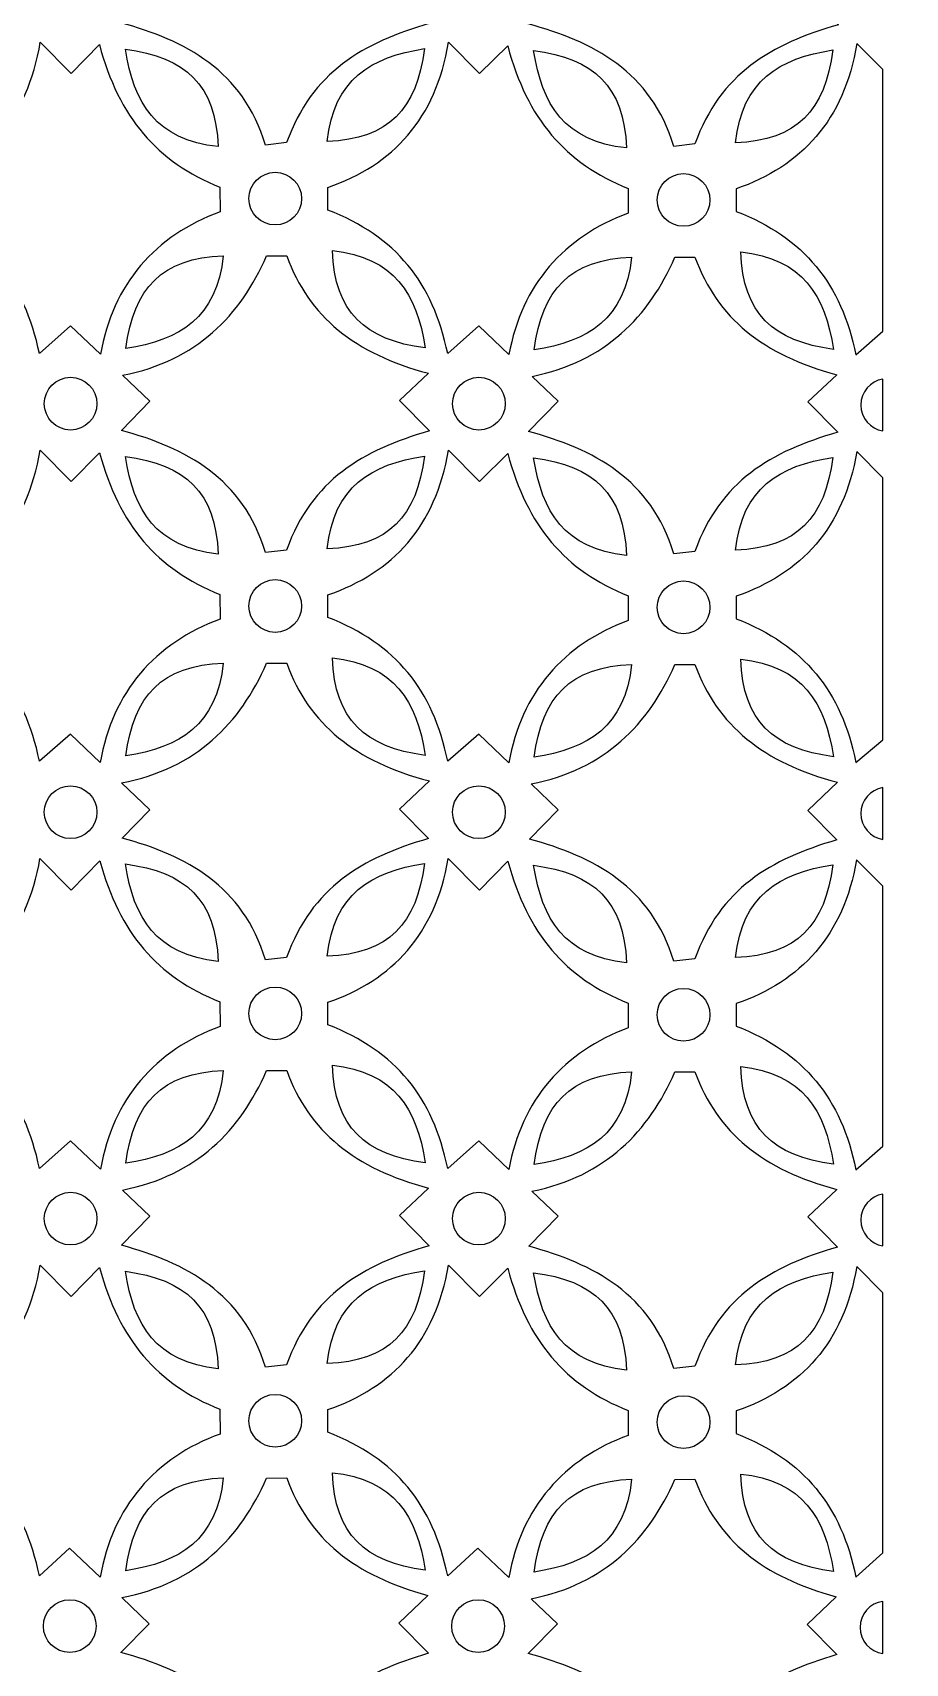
# Model space of a CAD drawing. Header units: centimetres. Extents: x 7.7 to 16.7, y -9 to 9.
# Drawn here: x 9.841 to 12.191, y -4.489 to -0.099 of the extents above; entities that cross this region are included whole.
import ezdxf

# ---------------------------------------------------------------- set-up
doc = ezdxf.new("R2010")
doc.units = ezdxf.units.CM
doc.header["$MEASUREMENT"] = 0
doc.layers.add('layer 1', color=7, linetype='Continuous')

msp = doc.modelspace()

# ---------------------------------------------------------------- linework, layer by layer
at = {"layer": 'layer 1', "color": 250}
for points, knots in [([(7.69314, -9.00021), (7.69314, -3.37172), (7.69314, 3.13452), (7.69314, 9.00077), (7.69314, 9.00077), (7.69314, 9.00077), (16.68501, 9.00077), (16.68501, 9.00077), (16.68501, 9.00077), (16.68501, 3.47841), (16.68501, -3.20635), (16.68501, -9.00021), (16.68501, -9.00021), (16.68501, -9.00021), (7.69314, -9.00021), (7.69314, -9.00021)], [0, 0, 0, 0, 0.2, 0.2, 0.2, 0.2, 0.4, 0.4, 0.4, 0.4, 0.6, 0.6, 0.6, 0.6, 1, 1, 1, 1]), ([(10.07796, -0.07327), (10.25095, -0.11994), (10.40738, -0.20131), (10.46749, -0.40214), (10.46749, -0.40214), (10.46749, -0.40214), (10.52451, -0.39559), (10.52451, -0.39559), (10.52451, -0.39559), (10.59323, -0.20585), (10.72951, -0.1265), (10.91082, -0.07443), (10.91082, -0.07443), (10.91082, -0.07443), (10.82862, 0.00879), (10.82862, 0.00879), (10.82862, 0.00879), (10.82862, 0.00879), (10.90445, 0.0805), (10.90445, 0.0805), (10.90445, 0.0805), (10.7073, 0.13333), (10.58449, 0.23248), (10.52474, 0.39633), (10.52474, 0.39633), (10.52474, 0.39633), (10.4708, 0.39613), (10.4708, 0.39613), (10.4708, 0.39613), (10.40003, 0.23602), (10.28391, 0.11474), (10.08496, 0.07514), (10.08496, 0.07514), (10.08496, 0.07514), (10.15672, 0.00701), (10.15672, 0.00701), (10.15672, 0.00701), (10.15672, 0.00701), (10.07796, -0.07327), (10.07796, -0.07327)], [0, 0, 0, 0, 0.0909091, 0.0909091, 0.0909091, 0.0909091, 0.1818182, 0.1818182, 0.1818182, 0.1818182, 0.2727273, 0.2727273, 0.2727273, 0.2727273, 0.3636364, 0.3636364, 0.3636364, 0.3636364, 0.4545455, 0.4545455, 0.4545455, 0.4545455, 0.5454545, 0.5454545, 0.5454545, 0.5454545, 0.6363636, 0.6363636, 0.6363636, 0.6363636, 0.7272727, 0.7272727, 0.7272727, 0.7272727, 0.8181818, 0.8181818, 0.8181818, 0.8181818, 1, 1, 1, 1]), ([(11.17446, -0.07613), (11.34857, -0.12268), (11.50637, -0.20384), (11.5668, -0.40576), (11.5668, -0.40576), (11.5668, -0.40576), (11.62382, -0.39921), (11.62382, -0.39921), (11.62382, -0.39921), (11.69254, -0.20947), (11.82882, -0.13012), (12.01013, -0.07805), (12.01013, -0.07805), (12.01013, -0.07805), (11.92793, 0.00517), (11.92793, 0.00517), (11.92793, 0.00517), (11.92793, 0.00517), (12.00376, 0.07688), (12.00376, 0.07688), (12.00376, 0.07688), (11.80661, 0.12972), (11.6838, 0.22887), (11.62405, 0.39272), (11.62405, 0.39272), (11.62405, 0.39272), (11.57011, 0.39251), (11.57011, 0.39251), (11.57011, 0.39251), (11.49971, 0.23324), (11.38443, 0.11242), (11.1874, 0.07217), (11.1874, 0.07217), (11.1874, 0.07217), (11.25603, 0.00701), (11.25603, 0.00701), (11.25603, 0.00701), (11.25603, 0.00701), (11.17446, -0.07613), (11.17446, -0.07613)], [0, 0, 0, 0, 0.0909091, 0.0909091, 0.0909091, 0.0909091, 0.1818182, 0.1818182, 0.1818182, 0.1818182, 0.2727273, 0.2727273, 0.2727273, 0.2727273, 0.3636364, 0.3636364, 0.3636364, 0.3636364, 0.4545455, 0.4545455, 0.4545455, 0.4545455, 0.5454545, 0.5454545, 0.5454545, 0.5454545, 0.6363636, 0.6363636, 0.6363636, 0.6363636, 0.7272727, 0.7272727, 0.7272727, 0.7272727, 0.8181818, 0.8181818, 0.8181818, 0.8181818, 1, 1, 1, 1]), ([(10.02341, -0.96523), (10.05617, -0.77677), (10.17189, -0.64509), (10.34527, -0.58189), (10.34527, -0.58189), (10.34527, -0.58189), (10.34521, -0.51517), (10.34521, -0.51517), (10.34521, -0.51517), (10.17518, -0.44795), (10.07309, -0.32752), (10.02058, -0.13176), (10.02058, -0.13176), (10.02058, -0.13176), (9.94461, -0.20919), (9.94461, -0.20919), (9.94461, -0.20919), (9.94461, -0.20919), (9.86136, -0.12491), (9.86136, -0.12491), (9.86136, -0.12491), (9.82697, -0.33196), (9.71196, -0.45559), (9.53617, -0.51634), (9.53617, -0.51634), (9.53617, -0.51634), (9.53617, -0.57691), (9.53617, -0.57691), (9.53617, -0.57691), (9.71961, -0.64838), (9.819, -0.7716), (9.85891, -0.96349), (9.85891, -0.96349), (9.85891, -0.96349), (9.9425, -0.88841), (9.9425, -0.88841), (9.9425, -0.88841), (9.9425, -0.88841), (10.02341, -0.96523), (10.02341, -0.96523)], [0, 0, 0, 0, 0.0909091, 0.0909091, 0.0909091, 0.0909091, 0.1818182, 0.1818182, 0.1818182, 0.1818182, 0.2727273, 0.2727273, 0.2727273, 0.2727273, 0.3636364, 0.3636364, 0.3636364, 0.3636364, 0.4545455, 0.4545455, 0.4545455, 0.4545455, 0.5454545, 0.5454545, 0.5454545, 0.5454545, 0.6363636, 0.6363636, 0.6363636, 0.6363636, 0.7272727, 0.7272727, 0.7272727, 0.7272727, 0.8181818, 0.8181818, 0.8181818, 0.8181818, 1, 1, 1, 1]), ([(11.12325, -0.96573), (11.15674, -0.77894), (11.27216, -0.64836), (11.44458, -0.58551), (11.44458, -0.58551), (11.44458, -0.58551), (11.44452, -0.51879), (11.44452, -0.51879), (11.44452, -0.51879), (11.27449, -0.45156), (11.1724, -0.33113), (11.11989, -0.13536), (11.11989, -0.13536), (11.11989, -0.13536), (11.04392, -0.20919), (11.04392, -0.20919), (11.04392, -0.20919), (11.04392, -0.20919), (10.96067, -0.12491), (10.96067, -0.12491), (10.96067, -0.12491), (10.92628, -0.33196), (10.81127, -0.45559), (10.63548, -0.51634), (10.63548, -0.51634), (10.63548, -0.51634), (10.63548, -0.57691), (10.63548, -0.57691), (10.63548, -0.57691), (10.81892, -0.64838), (10.91831, -0.7716), (10.95822, -0.96349), (10.95822, -0.96349), (10.95822, -0.96349), (11.04181, -0.88841), (11.04181, -0.88841), (11.04181, -0.88841), (11.04181, -0.88841), (11.12325, -0.96573), (11.12325, -0.96573)], [0, 0, 0, 0, 0.0909091, 0.0909091, 0.0909091, 0.0909091, 0.1818182, 0.1818182, 0.1818182, 0.1818182, 0.2727273, 0.2727273, 0.2727273, 0.2727273, 0.3636364, 0.3636364, 0.3636364, 0.3636364, 0.4545455, 0.4545455, 0.4545455, 0.4545455, 0.5454545, 0.5454545, 0.5454545, 0.5454545, 0.6363636, 0.6363636, 0.6363636, 0.6363636, 0.7272727, 0.7272727, 0.7272727, 0.7272727, 0.8181818, 0.8181818, 0.8181818, 0.8181818, 1, 1, 1, 1]), ([(12.12941, -0.19883), (12.12941, -0.19883), (12.12941, -0.9031), (12.12941, -0.9031), (12.12941, -0.9031), (12.12941, -0.9031), (12.05753, -0.96711), (12.05753, -0.96711), (12.05753, -0.96711), (12.01762, -0.77522), (11.91823, -0.652), (11.73479, -0.58053), (11.73479, -0.58053), (11.73479, -0.58053), (11.73479, -0.51995), (11.73479, -0.51995), (11.73479, -0.51995), (11.91058, -0.4592), (12.02559, -0.33557), (12.05998, -0.12853), (12.05998, -0.12853), (12.05998, -0.12853), (12.12941, -0.19883), (12.12941, -0.19883)], [0, 0, 0, 0, 0.1428571, 0.1428571, 0.1428571, 0.1428571, 0.2857143, 0.2857143, 0.2857143, 0.2857143, 0.4285714, 0.4285714, 0.4285714, 0.4285714, 0.5714286, 0.5714286, 0.5714286, 0.5714286, 0.7142857, 0.7142857, 0.7142857, 0.7142857, 1, 1, 1, 1]), ([(10.09038, -0.14403), (10.11294, -0.28955), (10.17306, -0.38826), (10.34025, -0.40631), (10.34025, -0.40631), (10.33376, -0.23977), (10.25323, -0.16578), (10.09038, -0.14403)], [0, 0, 0, 0, 0.3333333, 0.3333333, 0.3333333, 0.3333333, 1, 1, 1, 1]), ([(10.89615, -0.14254), (10.75064, -0.1651), (10.65193, -0.22522), (10.63387, -0.39241), (10.63387, -0.39241), (10.80042, -0.38593), (10.87441, -0.3054), (10.89615, -0.14254)], [0, 0, 0, 0, 0.3333333, 0.3333333, 0.3333333, 0.3333333, 1, 1, 1, 1]), ([(11.18969, -0.14765), (11.21225, -0.29317), (11.27237, -0.39187), (11.43956, -0.40992), (11.43956, -0.40992), (11.43307, -0.24339), (11.35254, -0.16939), (11.18969, -0.14765)], [0, 0, 0, 0, 0.3333333, 0.3333333, 0.3333333, 0.3333333, 1, 1, 1, 1]), ([(11.99546, -0.14616), (11.84995, -0.16872), (11.75124, -0.22884), (11.73318, -0.39603), (11.73318, -0.39603), (11.89973, -0.38954), (11.97372, -0.30901), (11.99546, -0.14616)], [0, 0, 0, 0, 0.3333333, 0.3333333, 0.3333333, 0.3333333, 1, 1, 1, 1]), ([(10.56494, -0.54627), (10.56494, -0.5072), (10.53308, -0.47533), (10.494, -0.47533), (10.494, -0.47533), (10.45493, -0.47533), (10.42307, -0.5072), (10.42307, -0.54627), (10.42307, -0.54627), (10.42307, -0.58534), (10.45493, -0.61721), (10.494, -0.61721), (10.494, -0.61721), (10.53308, -0.61721), (10.56494, -0.58534), (10.56494, -0.54627)], [0, 0, 0, 0, 0.2, 0.2, 0.2, 0.2, 0.4, 0.4, 0.4, 0.4, 0.6, 0.6, 0.6, 0.6, 1, 1, 1, 1]), ([(11.66425, -0.54989), (11.66425, -0.51082), (11.63239, -0.47895), (11.59331, -0.47895), (11.59331, -0.47895), (11.55424, -0.47895), (11.52238, -0.51082), (11.52238, -0.54989), (11.52238, -0.54989), (11.52238, -0.58896), (11.55424, -0.62082), (11.59331, -0.62082), (11.59331, -0.62082), (11.63239, -0.62082), (11.66425, -0.58896), (11.66425, -0.54989)], [0, 0, 0, 0, 0.2, 0.2, 0.2, 0.2, 0.4, 0.4, 0.4, 0.4, 0.6, 0.6, 0.6, 0.6, 1, 1, 1, 1]), ([(10.07974, -1.17027), (10.25202, -1.21702), (10.40759, -1.29852), (10.46749, -1.49866), (10.46749, -1.49866), (10.46749, -1.49866), (10.52451, -1.49211), (10.52451, -1.49211), (10.52451, -1.49211), (10.59301, -1.30298), (10.72864, -1.22353), (10.90906, -1.17146), (10.90906, -1.17146), (10.90906, -1.17146), (10.82862, -1.09002), (10.82862, -1.09002), (10.82862, -1.09002), (10.82862, -1.09002), (10.90634, -1.01652), (10.90634, -1.01652), (10.90634, -1.01652), (10.70808, -0.96382), (10.58468, -0.86456), (10.52474, -0.70018), (10.52474, -0.70018), (10.52474, -0.70018), (10.4708, -0.70039), (10.4708, -0.70039), (10.4708, -0.70039), (10.39979, -0.86104), (10.28313, -0.98258), (10.08296, -1.02176), (10.08296, -1.02176), (10.08296, -1.02176), (10.15672, -1.0918), (10.15672, -1.0918), (10.15672, -1.0918), (10.15672, -1.0918), (10.07974, -1.17027), (10.07974, -1.17027)], [0, 0, 0, 0, 0.0909091, 0.0909091, 0.0909091, 0.0909091, 0.1818182, 0.1818182, 0.1818182, 0.1818182, 0.2727273, 0.2727273, 0.2727273, 0.2727273, 0.3636364, 0.3636364, 0.3636364, 0.3636364, 0.4545455, 0.4545455, 0.4545455, 0.4545455, 0.5454545, 0.5454545, 0.5454545, 0.5454545, 0.6363636, 0.6363636, 0.6363636, 0.6363636, 0.7272727, 0.7272727, 0.7272727, 0.7272727, 0.8181818, 0.8181818, 0.8181818, 0.8181818, 1, 1, 1, 1]), ([(10.09187, -0.9498), (10.23738, -0.92725), (10.33609, -0.86713), (10.35415, -0.69994), (10.35415, -0.69994), (10.1876, -0.70642), (10.11361, -0.78695), (10.09187, -0.9498)], [0, 0, 0, 0, 0.3333333, 0.3333333, 0.3333333, 0.3333333, 1, 1, 1, 1]), ([(10.89764, -0.94832), (10.87508, -0.8028), (10.81496, -0.70409), (10.64777, -0.68604), (10.64777, -0.68604), (10.65426, -0.85258), (10.73479, -0.92657), (10.89764, -0.94832)], [0, 0, 0, 0, 0.3333333, 0.3333333, 0.3333333, 0.3333333, 1, 1, 1, 1]), ([(11.99695, -0.95194), (11.97439, -0.80642), (11.91427, -0.70771), (11.74708, -0.68966), (11.74708, -0.68966), (11.75357, -0.8562), (11.8341, -0.93019), (11.99695, -0.95194)], [0, 0, 0, 0, 0.3333333, 0.3333333, 0.3333333, 0.3333333, 1, 1, 1, 1]), ([(11.17624, -1.17313), (11.34964, -1.21976), (11.50657, -1.30105), (11.5668, -1.50228), (11.5668, -1.50228), (11.5668, -1.50228), (11.62382, -1.49573), (11.62382, -1.49573), (11.62382, -1.49573), (11.69232, -1.3066), (11.82795, -1.22715), (12.00837, -1.17508), (12.00837, -1.17508), (12.00837, -1.17508), (11.92793, -1.09364), (11.92793, -1.09364), (11.92793, -1.09364), (11.92793, -1.09364), (12.00565, -1.02014), (12.00565, -1.02014), (12.00565, -1.02014), (11.8074, -0.96743), (11.68399, -0.86818), (11.62405, -0.7038), (11.62405, -0.7038), (11.62405, -0.7038), (11.57011, -0.70401), (11.57011, -0.70401), (11.57011, -0.70401), (11.49948, -0.86381), (11.38367, -0.98491), (11.18542, -1.02476), (11.18542, -1.02476), (11.18542, -1.02476), (11.25603, -1.0918), (11.25603, -1.0918), (11.25603, -1.0918), (11.25603, -1.0918), (11.17624, -1.17313), (11.17624, -1.17313)], [0, 0, 0, 0, 0.0909091, 0.0909091, 0.0909091, 0.0909091, 0.1818182, 0.1818182, 0.1818182, 0.1818182, 0.2727273, 0.2727273, 0.2727273, 0.2727273, 0.3636364, 0.3636364, 0.3636364, 0.3636364, 0.4545455, 0.4545455, 0.4545455, 0.4545455, 0.5454545, 0.5454545, 0.5454545, 0.5454545, 0.6363636, 0.6363636, 0.6363636, 0.6363636, 0.7272727, 0.7272727, 0.7272727, 0.7272727, 0.8181818, 0.8181818, 0.8181818, 0.8181818, 1, 1, 1, 1]), ([(11.19118, -0.95342), (11.33669, -0.93087), (11.4354, -0.87075), (11.45345, -0.70355), (11.45345, -0.70355), (11.28691, -0.71004), (11.21292, -0.79057), (11.19118, -0.95342)], [0, 0, 0, 0, 0.3333333, 0.3333333, 0.3333333, 0.3333333, 1, 1, 1, 1]), ([(10.01395, -1.09821), (10.01395, -1.05914), (9.98209, -1.02727), (9.94301, -1.02727), (9.94301, -1.02727), (9.90394, -1.02727), (9.87208, -1.05914), (9.87208, -1.09821), (9.87208, -1.09821), (9.87208, -1.13728), (9.90394, -1.16915), (9.94301, -1.16915), (9.94301, -1.16915), (9.98209, -1.16915), (10.01395, -1.13728), (10.01395, -1.09821)], [0, 0, 0, 0, 0.2, 0.2, 0.2, 0.2, 0.4, 0.4, 0.4, 0.4, 0.6, 0.6, 0.6, 0.6, 1, 1, 1, 1]), ([(11.11326, -1.09821), (11.11326, -1.05914), (11.0814, -1.02727), (11.04232, -1.02727), (11.04232, -1.02727), (11.00325, -1.02727), (10.97139, -1.05914), (10.97139, -1.09821), (10.97139, -1.09821), (10.97139, -1.13728), (11.00325, -1.16915), (11.04232, -1.16915), (11.04232, -1.16915), (11.0814, -1.16915), (11.11326, -1.13728), (11.11326, -1.09821)], [0, 0, 0, 0, 0.2, 0.2, 0.2, 0.2, 0.4, 0.4, 0.4, 0.4, 0.6, 0.6, 0.6, 0.6, 1, 1, 1, 1]), ([(12.12941, -1.03196), (12.12941, -1.03196), (12.12941, -1.17171), (12.12941, -1.17171), (12.12941, -1.17171), (12.09613, -1.16589), (12.0707, -1.13674), (12.0707, -1.10183), (12.0707, -1.10183), (12.0707, -1.06692), (12.09613, -1.03778), (12.12941, -1.03196)], [0, 0, 0, 0, 0.25, 0.25, 0.25, 0.25, 0.5, 0.5, 0.5, 0.5, 1, 1, 1, 1]), ([(10.02296, -2.06435), (10.05511, -1.8745), (10.17109, -1.7419), (10.34527, -1.67841), (10.34527, -1.67841), (10.34527, -1.67841), (10.34521, -1.61169), (10.34521, -1.61169), (10.34521, -1.61169), (10.17571, -1.54467), (10.07372, -1.42477), (10.02107, -1.23007), (10.02107, -1.23007), (10.02107, -1.23007), (9.94461, -1.308), (9.94461, -1.308), (9.94461, -1.308), (9.94461, -1.308), (9.86102, -1.22338), (9.86102, -1.22338), (9.86102, -1.22338), (9.82624, -1.42924), (9.7114, -1.5523), (9.53617, -1.61286), (9.53617, -1.61286), (9.53617, -1.61286), (9.53617, -1.67343), (9.53617, -1.67343), (9.53617, -1.67343), (9.71961, -1.7449), (9.819, -1.86812), (9.85891, -2.06001), (9.85891, -2.06001), (9.85891, -2.06001), (9.9425, -1.98796), (9.9425, -1.98796), (9.9425, -1.98796), (9.9425, -1.98796), (10.02296, -2.06435), (10.02296, -2.06435)], [0, 0, 0, 0, 0.0909091, 0.0909091, 0.0909091, 0.0909091, 0.1818182, 0.1818182, 0.1818182, 0.1818182, 0.2727273, 0.2727273, 0.2727273, 0.2727273, 0.3636364, 0.3636364, 0.3636364, 0.3636364, 0.4545455, 0.4545455, 0.4545455, 0.4545455, 0.5454545, 0.5454545, 0.5454545, 0.5454545, 0.6363636, 0.6363636, 0.6363636, 0.6363636, 0.7272727, 0.7272727, 0.7272727, 0.7272727, 0.8181818, 0.8181818, 0.8181818, 0.8181818, 1, 1, 1, 1]), ([(11.1228, -2.06486), (11.15568, -1.87667), (11.27136, -1.74517), (11.44458, -1.68202), (11.44458, -1.68202), (11.44458, -1.68202), (11.44452, -1.61531), (11.44452, -1.61531), (11.44452, -1.61531), (11.27449, -1.54808), (11.1724, -1.42765), (11.11989, -1.23188), (11.11989, -1.23188), (11.11989, -1.23188), (11.04392, -1.308), (11.04392, -1.308), (11.04392, -1.308), (11.04392, -1.308), (10.96034, -1.22338), (10.96034, -1.22338), (10.96034, -1.22338), (10.92555, -1.42924), (10.81071, -1.5523), (10.63548, -1.61286), (10.63548, -1.61286), (10.63548, -1.61286), (10.63548, -1.67343), (10.63548, -1.67343), (10.63548, -1.67343), (10.81892, -1.7449), (10.91831, -1.86812), (10.95822, -2.06001), (10.95822, -2.06001), (10.95822, -2.06001), (11.04181, -1.98796), (11.04181, -1.98796), (11.04181, -1.98796), (11.04181, -1.98796), (11.1228, -2.06486), (11.1228, -2.06486)], [0, 0, 0, 0, 0.0909091, 0.0909091, 0.0909091, 0.0909091, 0.1818182, 0.1818182, 0.1818182, 0.1818182, 0.2727273, 0.2727273, 0.2727273, 0.2727273, 0.3636364, 0.3636364, 0.3636364, 0.3636364, 0.4545455, 0.4545455, 0.4545455, 0.4545455, 0.5454545, 0.5454545, 0.5454545, 0.5454545, 0.6363636, 0.6363636, 0.6363636, 0.6363636, 0.7272727, 0.7272727, 0.7272727, 0.7272727, 0.8181818, 0.8181818, 0.8181818, 0.8181818, 1, 1, 1, 1]), ([(12.12941, -1.29764), (12.12941, -1.29764), (12.12941, -2.00265), (12.12941, -2.00265), (12.12941, -2.00265), (12.12941, -2.00265), (12.05753, -2.06363), (12.05753, -2.06363), (12.05753, -2.06363), (12.01762, -1.87173), (11.91823, -1.74852), (11.73479, -1.67705), (11.73479, -1.67705), (11.73479, -1.67705), (11.73479, -1.61647), (11.73479, -1.61647), (11.73479, -1.61647), (11.91002, -1.55591), (12.02486, -1.43286), (12.05964, -1.227), (12.05964, -1.227), (12.05964, -1.227), (12.12941, -1.29764), (12.12941, -1.29764)], [0, 0, 0, 0, 0.1428571, 0.1428571, 0.1428571, 0.1428571, 0.2857143, 0.2857143, 0.2857143, 0.2857143, 0.4285714, 0.4285714, 0.4285714, 0.4285714, 0.5714286, 0.5714286, 0.5714286, 0.5714286, 0.7142857, 0.7142857, 0.7142857, 0.7142857, 1, 1, 1, 1]), ([(10.09038, -1.24055), (10.11294, -1.38607), (10.17306, -1.48478), (10.34025, -1.50283), (10.34025, -1.50283), (10.33376, -1.33629), (10.25323, -1.26229), (10.09038, -1.24055)], [0, 0, 0, 0, 0.3333333, 0.3333333, 0.3333333, 0.3333333, 1, 1, 1, 1]), ([(10.89615, -1.23906), (10.75064, -1.26162), (10.65193, -1.32174), (10.63387, -1.48893), (10.63387, -1.48893), (10.80042, -1.48244), (10.87441, -1.40191), (10.89615, -1.23906)], [0, 0, 0, 0, 0.3333333, 0.3333333, 0.3333333, 0.3333333, 1, 1, 1, 1]), ([(11.18969, -1.24417), (11.21225, -1.38969), (11.27237, -1.48839), (11.43956, -1.50644), (11.43956, -1.50644), (11.43307, -1.33991), (11.35254, -1.26591), (11.18969, -1.24417)], [0, 0, 0, 0, 0.3333333, 0.3333333, 0.3333333, 0.3333333, 1, 1, 1, 1]), ([(11.99546, -1.24268), (11.84995, -1.26524), (11.75124, -1.32535), (11.73318, -1.49255), (11.73318, -1.49255), (11.89973, -1.48606), (11.97372, -1.40553), (11.99546, -1.24268)], [0, 0, 0, 0, 0.3333333, 0.3333333, 0.3333333, 0.3333333, 1, 1, 1, 1]), ([(10.56494, -1.64279), (10.56494, -1.60372), (10.53308, -1.57185), (10.494, -1.57185), (10.494, -1.57185), (10.45493, -1.57185), (10.42307, -1.60372), (10.42307, -1.64279), (10.42307, -1.64279), (10.42307, -1.68186), (10.45493, -1.71373), (10.494, -1.71373), (10.494, -1.71373), (10.53308, -1.71373), (10.56494, -1.68186), (10.56494, -1.64279)], [0, 0, 0, 0, 0.2, 0.2, 0.2, 0.2, 0.4, 0.4, 0.4, 0.4, 0.6, 0.6, 0.6, 0.6, 1, 1, 1, 1]), ([(11.66425, -1.64641), (11.66425, -1.60733), (11.63239, -1.57547), (11.59331, -1.57547), (11.59331, -1.57547), (11.55424, -1.57547), (11.52238, -1.60733), (11.52238, -1.64641), (11.52238, -1.64641), (11.52238, -1.68548), (11.55424, -1.71734), (11.59331, -1.71734), (11.59331, -1.71734), (11.63239, -1.71734), (11.66425, -1.68548), (11.66425, -1.64641)], [0, 0, 0, 0, 0.2, 0.2, 0.2, 0.2, 0.4, 0.4, 0.4, 0.4, 0.6, 0.6, 0.6, 0.6, 1, 1, 1, 1]), ([(10.08208, -2.26743), (10.25343, -2.31428), (10.40786, -2.39594), (10.46749, -2.59517), (10.46749, -2.59517), (10.46749, -2.59517), (10.52451, -2.58863), (10.52451, -2.58863), (10.52451, -2.58863), (10.59272, -2.40031), (10.72747, -2.32074), (10.90673, -2.26865), (10.90673, -2.26865), (10.90673, -2.26865), (10.82862, -2.18957), (10.82862, -2.18957), (10.82862, -2.18957), (10.82862, -2.18957), (10.90885, -2.1137), (10.90885, -2.1137), (10.90885, -2.1137), (10.70912, -2.06117), (10.58493, -1.96177), (10.52474, -1.7967), (10.52474, -1.7967), (10.52474, -1.7967), (10.4708, -1.79691), (10.4708, -1.79691), (10.4708, -1.79691), (10.39948, -1.95827), (10.28209, -2.08016), (10.0803, -2.11879), (10.0803, -2.11879), (10.0803, -2.11879), (10.15672, -2.19135), (10.15672, -2.19135), (10.15672, -2.19135), (10.15672, -2.19135), (10.08208, -2.26743), (10.08208, -2.26743)], [0, 0, 0, 0, 0.0909091, 0.0909091, 0.0909091, 0.0909091, 0.1818182, 0.1818182, 0.1818182, 0.1818182, 0.2727273, 0.2727273, 0.2727273, 0.2727273, 0.3636364, 0.3636364, 0.3636364, 0.3636364, 0.4545455, 0.4545455, 0.4545455, 0.4545455, 0.5454545, 0.5454545, 0.5454545, 0.5454545, 0.6363636, 0.6363636, 0.6363636, 0.6363636, 0.7272727, 0.7272727, 0.7272727, 0.7272727, 0.8181818, 0.8181818, 0.8181818, 0.8181818, 1, 1, 1, 1]), ([(10.09187, -2.04632), (10.23738, -2.02377), (10.33609, -1.96365), (10.35415, -1.79645), (10.35415, -1.79645), (10.1876, -1.80294), (10.11361, -1.88347), (10.09187, -2.04632)], [0, 0, 0, 0, 0.3333333, 0.3333333, 0.3333333, 0.3333333, 1, 1, 1, 1]), ([(10.89764, -2.04484), (10.87508, -1.89932), (10.81496, -1.80061), (10.64777, -1.78256), (10.64777, -1.78256), (10.65426, -1.9491), (10.73479, -2.02309), (10.89764, -2.04484)], [0, 0, 0, 0, 0.3333333, 0.3333333, 0.3333333, 0.3333333, 1, 1, 1, 1]), ([(11.99695, -2.04846), (11.97439, -1.90293), (11.91427, -1.80423), (11.74708, -1.78618), (11.74708, -1.78618), (11.75357, -1.95272), (11.8341, -2.02671), (11.99695, -2.04846)], [0, 0, 0, 0, 0.3333333, 0.3333333, 0.3333333, 0.3333333, 1, 1, 1, 1]), ([(11.17859, -2.27028), (11.35106, -2.31701), (11.50685, -2.39848), (11.5668, -2.59879), (11.5668, -2.59879), (11.5668, -2.59879), (11.62382, -2.59225), (11.62382, -2.59225), (11.62382, -2.59225), (11.69203, -2.40393), (11.82678, -2.32436), (12.00604, -2.27227), (12.00604, -2.27227), (12.00604, -2.27227), (11.92793, -2.19319), (11.92793, -2.19319), (11.92793, -2.19319), (11.92793, -2.19319), (12.00816, -2.11732), (12.00816, -2.11732), (12.00816, -2.11732), (11.80843, -2.06479), (11.68424, -1.96538), (11.62405, -1.80032), (11.62405, -1.80032), (11.62405, -1.80032), (11.57011, -1.80053), (11.57011, -1.80053), (11.57011, -1.80053), (11.49916, -1.96104), (11.38264, -2.08251), (11.18278, -2.1218), (11.18278, -2.1218), (11.18278, -2.1218), (11.25603, -2.19135), (11.25603, -2.19135), (11.25603, -2.19135), (11.25603, -2.19135), (11.17859, -2.27028), (11.17859, -2.27028)], [0, 0, 0, 0, 0.0909091, 0.0909091, 0.0909091, 0.0909091, 0.1818182, 0.1818182, 0.1818182, 0.1818182, 0.2727273, 0.2727273, 0.2727273, 0.2727273, 0.3636364, 0.3636364, 0.3636364, 0.3636364, 0.4545455, 0.4545455, 0.4545455, 0.4545455, 0.5454545, 0.5454545, 0.5454545, 0.5454545, 0.6363636, 0.6363636, 0.6363636, 0.6363636, 0.7272727, 0.7272727, 0.7272727, 0.7272727, 0.8181818, 0.8181818, 0.8181818, 0.8181818, 1, 1, 1, 1]), ([(11.19118, -2.04994), (11.33669, -2.02738), (11.4354, -1.96727), (11.45345, -1.80007), (11.45345, -1.80007), (11.28691, -1.80656), (11.21292, -1.88709), (11.19118, -2.04994)], [0, 0, 0, 0, 0.3333333, 0.3333333, 0.3333333, 0.3333333, 1, 1, 1, 1]), ([(10.01395, -2.19776), (10.01395, -2.15869), (9.98209, -2.12682), (9.94301, -2.12682), (9.94301, -2.12682), (9.90394, -2.12682), (9.87208, -2.15869), (9.87208, -2.19776), (9.87208, -2.19776), (9.87208, -2.23683), (9.90394, -2.2687), (9.94301, -2.2687), (9.94301, -2.2687), (9.98209, -2.2687), (10.01395, -2.23683), (10.01395, -2.19776)], [0, 0, 0, 0, 0.2, 0.2, 0.2, 0.2, 0.4, 0.4, 0.4, 0.4, 0.6, 0.6, 0.6, 0.6, 1, 1, 1, 1]), ([(11.11326, -2.19776), (11.11326, -2.15869), (11.0814, -2.12682), (11.04232, -2.12682), (11.04232, -2.12682), (11.00325, -2.12682), (10.97139, -2.15869), (10.97139, -2.19776), (10.97139, -2.19776), (10.97139, -2.23683), (11.00325, -2.2687), (11.04232, -2.2687), (11.04232, -2.2687), (11.0814, -2.2687), (11.11326, -2.23683), (11.11326, -2.19776)], [0, 0, 0, 0, 0.2, 0.2, 0.2, 0.2, 0.4, 0.4, 0.4, 0.4, 0.6, 0.6, 0.6, 0.6, 1, 1, 1, 1]), ([(12.12941, -2.13151), (12.12941, -2.13151), (12.12941, -2.27126), (12.12941, -2.27126), (12.12941, -2.27126), (12.09613, -2.26544), (12.0707, -2.23629), (12.0707, -2.20138), (12.0707, -2.20138), (12.0707, -2.16647), (12.09613, -2.13733), (12.12941, -2.13151)], [0, 0, 0, 0, 0.25, 0.25, 0.25, 0.25, 0.5, 0.5, 0.5, 0.5, 1, 1, 1, 1]), ([(10.02334, -3.15866), (10.05601, -2.96999), (10.17177, -2.83817), (10.34527, -2.77492), (10.34527, -2.77492), (10.34527, -2.77492), (10.34521, -2.7082), (10.34521, -2.7082), (10.34521, -2.7082), (10.1764, -2.64146), (10.07456, -2.52226), (10.02172, -2.32896), (10.02172, -2.32896), (10.02172, -2.32896), (9.94461, -2.40755), (9.94461, -2.40755), (9.94461, -2.40755), (9.94461, -2.40755), (9.86058, -2.32248), (9.86058, -2.32248), (9.86058, -2.32248), (9.82527, -2.52679), (9.71067, -2.64906), (9.53617, -2.70937), (9.53617, -2.70937), (9.53617, -2.70937), (9.53617, -2.76995), (9.53617, -2.76995), (9.53617, -2.76995), (9.71961, -2.84142), (9.819, -2.96463), (9.85891, -3.15653), (9.85891, -3.15653), (9.85891, -3.15653), (9.9425, -3.08192), (9.9425, -3.08192), (9.9425, -3.08192), (9.9425, -3.08192), (10.02334, -3.15866), (10.02334, -3.15866)], [0, 0, 0, 0, 0.0909091, 0.0909091, 0.0909091, 0.0909091, 0.1818182, 0.1818182, 0.1818182, 0.1818182, 0.2727273, 0.2727273, 0.2727273, 0.2727273, 0.3636364, 0.3636364, 0.3636364, 0.3636364, 0.4545455, 0.4545455, 0.4545455, 0.4545455, 0.5454545, 0.5454545, 0.5454545, 0.5454545, 0.6363636, 0.6363636, 0.6363636, 0.6363636, 0.7272727, 0.7272727, 0.7272727, 0.7272727, 0.8181818, 0.8181818, 0.8181818, 0.8181818, 1, 1, 1, 1]), ([(11.12318, -3.15917), (11.15658, -2.97216), (11.27203, -2.84144), (11.44458, -2.77854), (11.44458, -2.77854), (11.44458, -2.77854), (11.44452, -2.71182), (11.44452, -2.71182), (11.44452, -2.71182), (11.27488, -2.64475), (11.17287, -2.52472), (11.12025, -2.32974), (11.12025, -2.32974), (11.12025, -2.32974), (11.04392, -2.40755), (11.04392, -2.40755), (11.04392, -2.40755), (11.04392, -2.40755), (10.95989, -2.32248), (10.95989, -2.32248), (10.95989, -2.32248), (10.92458, -2.52679), (10.80998, -2.64906), (10.63548, -2.70937), (10.63548, -2.70937), (10.63548, -2.70937), (10.63548, -2.76995), (10.63548, -2.76995), (10.63548, -2.76995), (10.81892, -2.84142), (10.91831, -2.96463), (10.95822, -3.15653), (10.95822, -3.15653), (10.95822, -3.15653), (11.04181, -3.08192), (11.04181, -3.08192), (11.04181, -3.08192), (11.04181, -3.08192), (11.12318, -3.15917), (11.12318, -3.15917)], [0, 0, 0, 0, 0.0909091, 0.0909091, 0.0909091, 0.0909091, 0.1818182, 0.1818182, 0.1818182, 0.1818182, 0.2727273, 0.2727273, 0.2727273, 0.2727273, 0.3636364, 0.3636364, 0.3636364, 0.3636364, 0.4545455, 0.4545455, 0.4545455, 0.4545455, 0.5454545, 0.5454545, 0.5454545, 0.5454545, 0.6363636, 0.6363636, 0.6363636, 0.6363636, 0.7272727, 0.7272727, 0.7272727, 0.7272727, 0.8181818, 0.8181818, 0.8181818, 0.8181818, 1, 1, 1, 1]), ([(12.12941, -2.39718), (12.12941, -2.39718), (12.12941, -3.09661), (12.12941, -3.09661), (12.12941, -3.09661), (12.12941, -3.09661), (12.05753, -3.16015), (12.05753, -3.16015), (12.05753, -3.16015), (12.01762, -2.96825), (11.91823, -2.84503), (11.73479, -2.77356), (11.73479, -2.77356), (11.73479, -2.77356), (11.73479, -2.71299), (11.73479, -2.71299), (11.73479, -2.71299), (11.90929, -2.65268), (12.02389, -2.53041), (12.0592, -2.32609), (12.0592, -2.32609), (12.0592, -2.32609), (12.12941, -2.39718), (12.12941, -2.39718)], [0, 0, 0, 0, 0.1428571, 0.1428571, 0.1428571, 0.1428571, 0.2857143, 0.2857143, 0.2857143, 0.2857143, 0.4285714, 0.4285714, 0.4285714, 0.4285714, 0.5714286, 0.5714286, 0.5714286, 0.5714286, 0.7142857, 0.7142857, 0.7142857, 0.7142857, 1, 1, 1, 1]), ([(10.09038, -2.33707), (10.11294, -2.48258), (10.17306, -2.58129), (10.34025, -2.59934), (10.34025, -2.59934), (10.33376, -2.4328), (10.25323, -2.35881), (10.09038, -2.33707)], [0, 0, 0, 0, 0.3333333, 0.3333333, 0.3333333, 0.3333333, 1, 1, 1, 1]), ([(10.89615, -2.33558), (10.75064, -2.35814), (10.65193, -2.41825), (10.63387, -2.58545), (10.63387, -2.58545), (10.80042, -2.57896), (10.87441, -2.49843), (10.89615, -2.33558)], [0, 0, 0, 0, 0.3333333, 0.3333333, 0.3333333, 0.3333333, 1, 1, 1, 1]), ([(11.18969, -2.34068), (11.21225, -2.4862), (11.27237, -2.58491), (11.43956, -2.60296), (11.43956, -2.60296), (11.43307, -2.43642), (11.35254, -2.36243), (11.18969, -2.34068)], [0, 0, 0, 0, 0.3333333, 0.3333333, 0.3333333, 0.3333333, 1, 1, 1, 1]), ([(11.99546, -2.3392), (11.84995, -2.36175), (11.75124, -2.42187), (11.73318, -2.58906), (11.73318, -2.58906), (11.89973, -2.58258), (11.97372, -2.50205), (11.99546, -2.3392)], [0, 0, 0, 0, 0.3333333, 0.3333333, 0.3333333, 0.3333333, 1, 1, 1, 1]), ([(10.56494, -2.73931), (10.56494, -2.70023), (10.53308, -2.66837), (10.494, -2.66837), (10.494, -2.66837), (10.45493, -2.66837), (10.42307, -2.70023), (10.42307, -2.73931), (10.42307, -2.73931), (10.42307, -2.77838), (10.45493, -2.81024), (10.494, -2.81024), (10.494, -2.81024), (10.53308, -2.81024), (10.56494, -2.77838), (10.56494, -2.73931)], [0, 0, 0, 0, 0.2, 0.2, 0.2, 0.2, 0.4, 0.4, 0.4, 0.4, 0.6, 0.6, 0.6, 0.6, 1, 1, 1, 1]), ([(11.66425, -2.74293), (11.66425, -2.70385), (11.63239, -2.67199), (11.59331, -2.67199), (11.59331, -2.67199), (11.55424, -2.67199), (11.52238, -2.70385), (11.52238, -2.74293), (11.52238, -2.74293), (11.52238, -2.782), (11.55424, -2.81386), (11.59331, -2.81386), (11.59331, -2.81386), (11.63239, -2.81386), (11.66425, -2.782), (11.66425, -2.74293)], [0, 0, 0, 0, 0.2, 0.2, 0.2, 0.2, 0.4, 0.4, 0.4, 0.4, 0.6, 0.6, 0.6, 0.6, 1, 1, 1, 1]), ([(10.0801, -3.3634), (10.25224, -3.41017), (10.40763, -3.4917), (10.46749, -3.69169), (10.46749, -3.69169), (10.46749, -3.69169), (10.52451, -3.68515), (10.52451, -3.68515), (10.52451, -3.68515), (10.59296, -3.49614), (10.72846, -3.41667), (10.9087, -3.3646), (10.9087, -3.3646), (10.9087, -3.3646), (10.82862, -3.28352), (10.82862, -3.28352), (10.82862, -3.28352), (10.82862, -3.28352), (10.90673, -3.20966), (10.90673, -3.20966), (10.90673, -3.20966), (10.70825, -3.15698), (10.58472, -3.0577), (10.52474, -2.89322), (10.52474, -2.89322), (10.52474, -2.89322), (10.4708, -2.89343), (10.4708, -2.89343), (10.4708, -2.89343), (10.39975, -3.05418), (10.28297, -3.17578), (10.08254, -3.21488), (10.08254, -3.21488), (10.08254, -3.21488), (10.15672, -3.2853), (10.15672, -3.2853), (10.15672, -3.2853), (10.15672, -3.2853), (10.0801, -3.3634), (10.0801, -3.3634)], [0, 0, 0, 0, 0.0909091, 0.0909091, 0.0909091, 0.0909091, 0.1818182, 0.1818182, 0.1818182, 0.1818182, 0.2727273, 0.2727273, 0.2727273, 0.2727273, 0.3636364, 0.3636364, 0.3636364, 0.3636364, 0.4545455, 0.4545455, 0.4545455, 0.4545455, 0.5454545, 0.5454545, 0.5454545, 0.5454545, 0.6363636, 0.6363636, 0.6363636, 0.6363636, 0.7272727, 0.7272727, 0.7272727, 0.7272727, 0.8181818, 0.8181818, 0.8181818, 0.8181818, 1, 1, 1, 1]), ([(10.09187, -3.14284), (10.23738, -3.12028), (10.33609, -3.06016), (10.35415, -2.89297), (10.35415, -2.89297), (10.1876, -2.89946), (10.11361, -2.97999), (10.09187, -3.14284)], [0, 0, 0, 0, 0.3333333, 0.3333333, 0.3333333, 0.3333333, 1, 1, 1, 1]), ([(10.89764, -3.14135), (10.87508, -2.99583), (10.81496, -2.89713), (10.64777, -2.87907), (10.64777, -2.87907), (10.65426, -3.04562), (10.73479, -3.11961), (10.89764, -3.14135)], [0, 0, 0, 0, 0.3333333, 0.3333333, 0.3333333, 0.3333333, 1, 1, 1, 1]), ([(11.1766, -3.36626), (11.34986, -3.41291), (11.50662, -3.49423), (11.5668, -3.69531), (11.5668, -3.69531), (11.5668, -3.69531), (11.62382, -3.68877), (11.62382, -3.68877), (11.62382, -3.68877), (11.69228, -3.49976), (11.82777, -3.42029), (12.00801, -3.36822), (12.00801, -3.36822), (12.00801, -3.36822), (11.92793, -3.28714), (11.92793, -3.28714), (11.92793, -3.28714), (11.92793, -3.28714), (12.00604, -3.21328), (12.00604, -3.21328), (12.00604, -3.21328), (11.80756, -3.1606), (11.68403, -3.06132), (11.62405, -2.89684), (11.62405, -2.89684), (11.62405, -2.89684), (11.57011, -2.89705), (11.57011, -2.89705), (11.57011, -2.89705), (11.49943, -3.05695), (11.38351, -3.17812), (11.18501, -3.21788), (11.18501, -3.21788), (11.18501, -3.21788), (11.25603, -3.2853), (11.25603, -3.2853), (11.25603, -3.2853), (11.25603, -3.2853), (11.1766, -3.36626), (11.1766, -3.36626)], [0, 0, 0, 0, 0.0909091, 0.0909091, 0.0909091, 0.0909091, 0.1818182, 0.1818182, 0.1818182, 0.1818182, 0.2727273, 0.2727273, 0.2727273, 0.2727273, 0.3636364, 0.3636364, 0.3636364, 0.3636364, 0.4545455, 0.4545455, 0.4545455, 0.4545455, 0.5454545, 0.5454545, 0.5454545, 0.5454545, 0.6363636, 0.6363636, 0.6363636, 0.6363636, 0.7272727, 0.7272727, 0.7272727, 0.7272727, 0.8181818, 0.8181818, 0.8181818, 0.8181818, 1, 1, 1, 1]), ([(11.19118, -3.14646), (11.33669, -3.1239), (11.4354, -3.06378), (11.45345, -2.89659), (11.45345, -2.89659), (11.28691, -2.90307), (11.21292, -2.9836), (11.19118, -3.14646)], [0, 0, 0, 0, 0.3333333, 0.3333333, 0.3333333, 0.3333333, 1, 1, 1, 1]), ([(11.99695, -3.14497), (11.97439, -2.99945), (11.91427, -2.90075), (11.74708, -2.88269), (11.74708, -2.88269), (11.75357, -3.04923), (11.8341, -3.12323), (11.99695, -3.14497)], [0, 0, 0, 0, 0.3333333, 0.3333333, 0.3333333, 0.3333333, 1, 1, 1, 1]), ([(10.01395, -3.29172), (10.01395, -3.25264), (9.98209, -3.22078), (9.94301, -3.22078), (9.94301, -3.22078), (9.90394, -3.22078), (9.87208, -3.25264), (9.87208, -3.29172), (9.87208, -3.29172), (9.87208, -3.33079), (9.90394, -3.36265), (9.94301, -3.36265), (9.94301, -3.36265), (9.98209, -3.36265), (10.01395, -3.33079), (10.01395, -3.29172)], [0, 0, 0, 0, 0.2, 0.2, 0.2, 0.2, 0.4, 0.4, 0.4, 0.4, 0.6, 0.6, 0.6, 0.6, 1, 1, 1, 1]), ([(11.11326, -3.29172), (11.11326, -3.25264), (11.0814, -3.22078), (11.04232, -3.22078), (11.04232, -3.22078), (11.00325, -3.22078), (10.97139, -3.25264), (10.97139, -3.29172), (10.97139, -3.29172), (10.97139, -3.33079), (11.00325, -3.36265), (11.04232, -3.36265), (11.04232, -3.36265), (11.0814, -3.36265), (11.11326, -3.33079), (11.11326, -3.29172)], [0, 0, 0, 0, 0.2, 0.2, 0.2, 0.2, 0.4, 0.4, 0.4, 0.4, 0.6, 0.6, 0.6, 0.6, 1, 1, 1, 1]), ([(12.12941, -3.22546), (12.12941, -3.22546), (12.12941, -3.36521), (12.12941, -3.36521), (12.12941, -3.36521), (12.09613, -3.3594), (12.0707, -3.33024), (12.0707, -3.29533), (12.0707, -3.29533), (12.0707, -3.26042), (12.09613, -3.23128), (12.12941, -3.22546)], [0, 0, 0, 0, 0.25, 0.25, 0.25, 0.25, 0.5, 0.5, 0.5, 0.5, 1, 1, 1, 1]), ([(10.023, -4.25717), (10.0552, -4.06743), (10.17116, -3.93491), (10.34527, -3.87144), (10.34527, -3.87144), (10.34527, -3.87144), (10.34521, -3.80472), (10.34521, -3.80472), (10.34521, -3.80472), (10.17581, -3.73775), (10.07385, -3.61796), (10.02117, -3.42347), (10.02117, -3.42347), (10.02117, -3.42347), (9.94461, -3.50151), (9.94461, -3.50151), (9.94461, -3.50151), (9.94461, -3.50151), (9.86096, -3.41681), (9.86096, -3.41681), (9.86096, -3.41681), (9.82609, -3.62244), (9.71129, -3.74537), (9.53617, -3.80589), (9.53617, -3.80589), (9.53617, -3.80589), (9.53617, -3.86646), (9.53617, -3.86646), (9.53617, -3.86646), (9.71961, -3.93793), (9.819, -4.06115), (9.85891, -4.25305), (9.85891, -4.25305), (9.85891, -4.25305), (9.94028, -4.17863), (9.94028, -4.17863), (9.94028, -4.17863), (9.94028, -4.17863), (10.023, -4.25717), (10.023, -4.25717)], [0, 0, 0, 0, 0.0909091, 0.0909091, 0.0909091, 0.0909091, 0.1818182, 0.1818182, 0.1818182, 0.1818182, 0.2727273, 0.2727273, 0.2727273, 0.2727273, 0.3636364, 0.3636364, 0.3636364, 0.3636364, 0.4545455, 0.4545455, 0.4545455, 0.4545455, 0.5454545, 0.5454545, 0.5454545, 0.5454545, 0.6363636, 0.6363636, 0.6363636, 0.6363636, 0.7272727, 0.7272727, 0.7272727, 0.7272727, 0.8181818, 0.8181818, 0.8181818, 0.8181818, 1, 1, 1, 1]), ([(11.12284, -4.25767), (11.15577, -4.0696), (11.27142, -3.93818), (11.44458, -3.87506), (11.44458, -3.87506), (11.44458, -3.87506), (11.44452, -3.80834), (11.44452, -3.80834), (11.44452, -3.80834), (11.27449, -3.74112), (11.1724, -3.62069), (11.11989, -3.42491), (11.11989, -3.42491), (11.11989, -3.42491), (11.04392, -3.50151), (11.04392, -3.50151), (11.04392, -3.50151), (11.04392, -3.50151), (10.96027, -3.41681), (10.96027, -3.41681), (10.96027, -3.41681), (10.9254, -3.62244), (10.8106, -3.74537), (10.63548, -3.80589), (10.63548, -3.80589), (10.63548, -3.80589), (10.63548, -3.86646), (10.63548, -3.86646), (10.63548, -3.86646), (10.81892, -3.93793), (10.91831, -4.06115), (10.95822, -4.25305), (10.95822, -4.25305), (10.95822, -4.25305), (11.03959, -4.17863), (11.03959, -4.17863), (11.03959, -4.17863), (11.03959, -4.17863), (11.12284, -4.25767), (11.12284, -4.25767)], [0, 0, 0, 0, 0.0909091, 0.0909091, 0.0909091, 0.0909091, 0.1818182, 0.1818182, 0.1818182, 0.1818182, 0.2727273, 0.2727273, 0.2727273, 0.2727273, 0.3636364, 0.3636364, 0.3636364, 0.3636364, 0.4545455, 0.4545455, 0.4545455, 0.4545455, 0.5454545, 0.5454545, 0.5454545, 0.5454545, 0.6363636, 0.6363636, 0.6363636, 0.6363636, 0.7272727, 0.7272727, 0.7272727, 0.7272727, 0.8181818, 0.8181818, 0.8181818, 0.8181818, 1, 1, 1, 1]), ([(12.12941, -3.49114), (12.12941, -3.49114), (12.12941, -4.19122), (12.12941, -4.19122), (12.12941, -4.19122), (12.12941, -4.19122), (12.05753, -4.25666), (12.05753, -4.25666), (12.05753, -4.25666), (12.01762, -4.06477), (11.91823, -3.94155), (11.73479, -3.87008), (11.73479, -3.87008), (11.73479, -3.87008), (11.73479, -3.80951), (11.73479, -3.80951), (11.73479, -3.80951), (11.90991, -3.74899), (12.02471, -3.62606), (12.05958, -3.42043), (12.05958, -3.42043), (12.05958, -3.42043), (12.12941, -3.49114), (12.12941, -3.49114)], [0, 0, 0, 0, 0.1428571, 0.1428571, 0.1428571, 0.1428571, 0.2857143, 0.2857143, 0.2857143, 0.2857143, 0.4285714, 0.4285714, 0.4285714, 0.4285714, 0.5714286, 0.5714286, 0.5714286, 0.5714286, 0.7142857, 0.7142857, 0.7142857, 0.7142857, 1, 1, 1, 1]), ([(10.09038, -3.43358), (10.11294, -3.5791), (10.17306, -3.67781), (10.34025, -3.69586), (10.34025, -3.69586), (10.33376, -3.52932), (10.25323, -3.45533), (10.09038, -3.43358)], [0, 0, 0, 0, 0.3333333, 0.3333333, 0.3333333, 0.3333333, 1, 1, 1, 1]), ([(10.89615, -3.4321), (10.75064, -3.45466), (10.65193, -3.51477), (10.63387, -3.68196), (10.63387, -3.68196), (10.80042, -3.67548), (10.87441, -3.59495), (10.89615, -3.4321)], [0, 0, 0, 0, 0.3333333, 0.3333333, 0.3333333, 0.3333333, 1, 1, 1, 1]), ([(11.18969, -3.4372), (11.21225, -3.58272), (11.27237, -3.68143), (11.43956, -3.69948), (11.43956, -3.69948), (11.43307, -3.53294), (11.35254, -3.45895), (11.18969, -3.4372)], [0, 0, 0, 0, 0.3333333, 0.3333333, 0.3333333, 0.3333333, 1, 1, 1, 1]), ([(11.99546, -3.43571), (11.84995, -3.45827), (11.75124, -3.51839), (11.73318, -3.68558), (11.73318, -3.68558), (11.89973, -3.6791), (11.97372, -3.59857), (11.99546, -3.43571)], [0, 0, 0, 0, 0.3333333, 0.3333333, 0.3333333, 0.3333333, 1, 1, 1, 1]), ([(10.56494, -3.83583), (10.56494, -3.79675), (10.53308, -3.76489), (10.494, -3.76489), (10.494, -3.76489), (10.45493, -3.76489), (10.42307, -3.79675), (10.42307, -3.83583), (10.42307, -3.83583), (10.42307, -3.8749), (10.45493, -3.90676), (10.494, -3.90676), (10.494, -3.90676), (10.53308, -3.90676), (10.56494, -3.8749), (10.56494, -3.83583)], [0, 0, 0, 0, 0.2, 0.2, 0.2, 0.2, 0.4, 0.4, 0.4, 0.4, 0.6, 0.6, 0.6, 0.6, 1, 1, 1, 1]), ([(11.66425, -3.83944), (11.66425, -3.80037), (11.63239, -3.76851), (11.59331, -3.76851), (11.59331, -3.76851), (11.55424, -3.76851), (11.52238, -3.80037), (11.52238, -3.83944), (11.52238, -3.83944), (11.52238, -3.87851), (11.55424, -3.91038), (11.59331, -3.91038), (11.59331, -3.91038), (11.63239, -3.91038), (11.66425, -3.87851), (11.66425, -3.83944)], [0, 0, 0, 0, 0.2, 0.2, 0.2, 0.2, 0.4, 0.4, 0.4, 0.4, 0.6, 0.6, 0.6, 0.6, 1, 1, 1, 1]), ([(10.0785, -4.45949), (10.25127, -4.50618), (10.40745, -4.58759), (10.46749, -4.78821), (10.46749, -4.78821), (10.46749, -4.78821), (10.52451, -4.78167), (10.52451, -4.78167), (10.52451, -4.78167), (10.59273, -4.59332), (10.72751, -4.51375), (10.90682, -4.46166), (10.90682, -4.46166), (10.90682, -4.46166), (10.8264, -4.38024), (10.8264, -4.38024), (10.8264, -4.38024), (10.8264, -4.38024), (10.90516, -4.30576), (10.90516, -4.30576), (10.90516, -4.30576), (10.70759, -4.25297), (10.58456, -4.15378), (10.52474, -3.98974), (10.52474, -3.98974), (10.52474, -3.98974), (10.4708, -3.98995), (10.4708, -3.98995), (10.4708, -3.98995), (10.39951, -4.15124), (10.28218, -4.27311), (10.08052, -4.31178), (10.08052, -4.31178), (10.08052, -4.31178), (10.1545, -4.38202), (10.1545, -4.38202), (10.1545, -4.38202), (10.1545, -4.38202), (10.0785, -4.45949), (10.0785, -4.45949)], [0, 0, 0, 0, 0.0909091, 0.0909091, 0.0909091, 0.0909091, 0.1818182, 0.1818182, 0.1818182, 0.1818182, 0.2727273, 0.2727273, 0.2727273, 0.2727273, 0.3636364, 0.3636364, 0.3636364, 0.3636364, 0.4545455, 0.4545455, 0.4545455, 0.4545455, 0.5454545, 0.5454545, 0.5454545, 0.5454545, 0.6363636, 0.6363636, 0.6363636, 0.6363636, 0.7272727, 0.7272727, 0.7272727, 0.7272727, 0.8181818, 0.8181818, 0.8181818, 0.8181818, 1, 1, 1, 1]), ([(10.09187, -4.23936), (10.23738, -4.2168), (10.33609, -4.15668), (10.35415, -3.98949), (10.35415, -3.98949), (10.1876, -3.99597), (10.11361, -4.0765), (10.09187, -4.23936)], [0, 0, 0, 0, 0.3333333, 0.3333333, 0.3333333, 0.3333333, 1, 1, 1, 1]), ([(10.89764, -4.23787), (10.87508, -4.09235), (10.81496, -3.99365), (10.64777, -3.97559), (10.64777, -3.97559), (10.65426, -4.14213), (10.73479, -4.21613), (10.89764, -4.23787)], [0, 0, 0, 0, 0.3333333, 0.3333333, 0.3333333, 0.3333333, 1, 1, 1, 1]), ([(11.175, -4.46235), (11.34889, -4.50892), (11.50643, -4.59012), (11.5668, -4.79183), (11.5668, -4.79183), (11.5668, -4.79183), (11.62382, -4.78529), (11.62382, -4.78529), (11.62382, -4.78529), (11.69204, -4.59693), (11.82683, -4.51736), (12.00613, -4.46528), (12.00613, -4.46528), (12.00613, -4.46528), (11.92571, -4.38385), (11.92571, -4.38385), (11.92571, -4.38385), (11.92571, -4.38385), (12.00447, -4.30938), (12.00447, -4.30938), (12.00447, -4.30938), (11.8069, -4.25659), (11.68387, -4.1574), (11.62405, -3.99336), (11.62405, -3.99336), (11.62405, -3.99336), (11.57011, -3.99356), (11.57011, -3.99356), (11.57011, -3.99356), (11.49919, -4.15401), (11.38273, -4.27546), (11.18301, -4.31479), (11.18301, -4.31479), (11.18301, -4.31479), (11.25381, -4.38202), (11.25381, -4.38202), (11.25381, -4.38202), (11.25381, -4.38202), (11.175, -4.46235), (11.175, -4.46235)], [0, 0, 0, 0, 0.0909091, 0.0909091, 0.0909091, 0.0909091, 0.1818182, 0.1818182, 0.1818182, 0.1818182, 0.2727273, 0.2727273, 0.2727273, 0.2727273, 0.3636364, 0.3636364, 0.3636364, 0.3636364, 0.4545455, 0.4545455, 0.4545455, 0.4545455, 0.5454545, 0.5454545, 0.5454545, 0.5454545, 0.6363636, 0.6363636, 0.6363636, 0.6363636, 0.7272727, 0.7272727, 0.7272727, 0.7272727, 0.8181818, 0.8181818, 0.8181818, 0.8181818, 1, 1, 1, 1]), ([(11.19118, -4.24298), (11.33669, -4.22042), (11.4354, -4.1603), (11.45345, -3.99311), (11.45345, -3.99311), (11.28691, -3.99959), (11.21292, -4.08012), (11.19118, -4.24298)], [0, 0, 0, 0, 0.3333333, 0.3333333, 0.3333333, 0.3333333, 1, 1, 1, 1]), ([(11.99695, -4.24149), (11.97439, -4.09597), (11.91427, -3.99727), (11.74708, -3.97921), (11.74708, -3.97921), (11.75357, -4.14575), (11.8341, -4.21975), (11.99695, -4.24149)], [0, 0, 0, 0, 0.3333333, 0.3333333, 0.3333333, 0.3333333, 1, 1, 1, 1]), ([(10.01173, -4.38843), (10.01173, -4.34936), (9.97987, -4.31749), (9.94079, -4.31749), (9.94079, -4.31749), (9.90172, -4.31749), (9.86986, -4.34936), (9.86986, -4.38843), (9.86986, -4.38843), (9.86986, -4.4275), (9.90172, -4.45936), (9.94079, -4.45936), (9.94079, -4.45936), (9.97987, -4.45936), (10.01173, -4.4275), (10.01173, -4.38843)], [0, 0, 0, 0, 0.2, 0.2, 0.2, 0.2, 0.4, 0.4, 0.4, 0.4, 0.6, 0.6, 0.6, 0.6, 1, 1, 1, 1]), ([(11.11104, -4.38843), (11.11104, -4.34936), (11.07917, -4.31749), (11.0401, -4.31749), (11.0401, -4.31749), (11.00103, -4.31749), (10.96917, -4.34936), (10.96917, -4.38843), (10.96917, -4.38843), (10.96917, -4.4275), (11.00103, -4.45936), (11.0401, -4.45936), (11.0401, -4.45936), (11.07917, -4.45936), (11.11104, -4.4275), (11.11104, -4.38843)], [0, 0, 0, 0, 0.2, 0.2, 0.2, 0.2, 0.4, 0.4, 0.4, 0.4, 0.6, 0.6, 0.6, 0.6, 1, 1, 1, 1]), ([(12.12941, -4.32183), (12.12941, -4.32183), (12.12941, -4.46228), (12.12941, -4.46228), (12.12941, -4.46228), (12.09505, -4.4574), (12.06848, -4.42773), (12.06848, -4.39205), (12.06848, -4.39205), (12.06848, -4.35637), (12.09505, -4.32671), (12.12941, -4.32183)], [0, 0, 0, 0, 0.25, 0.25, 0.25, 0.25, 0.5, 0.5, 0.5, 0.5, 1, 1, 1, 1])]:
    msp.add_open_spline(points, degree=3, knots=knots, dxfattribs=at)

doc.saveas('drawing.dxf')
